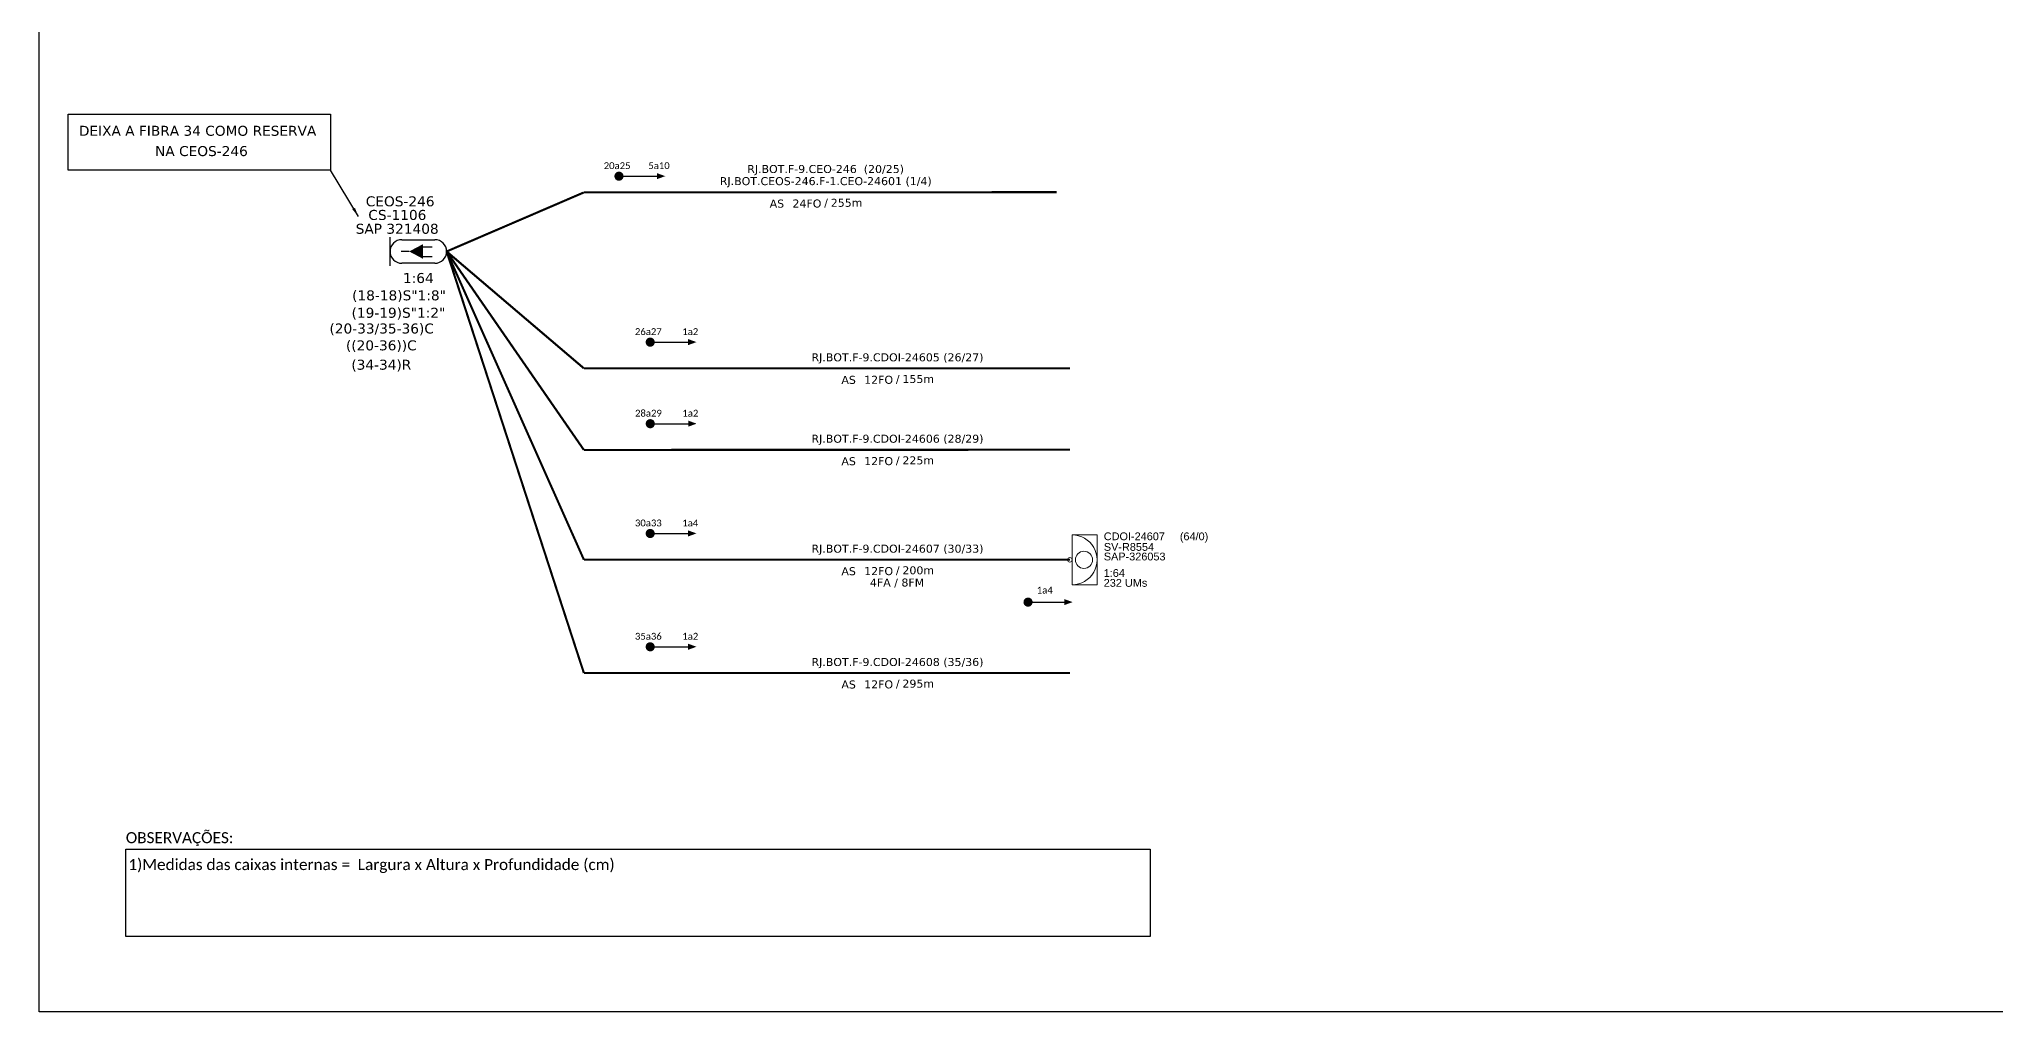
# Model space of a CAD drawing. Extents: x -4 to 837, y 1 to 595.
# Drawn here: x -4 to 528, y 1 to 266 of the extents above; entities that cross this region are included whole.
import ezdxf
from ezdxf.enums import TextEntityAlignment as Align

# ---------------------------------------------------------------- set-up
doc = ezdxf.new("R2010")
doc.units = 0
doc.layers.add("20.0-LEGENDA DOS CDO'S", color=1, linetype='Continuous', lineweight=0)
doc.layers.add('40.1-ETIQUETAS', color=1, linetype='Continuous', lineweight=20)
for name, color, linetype in [('20.4-CEOS', 1, 'Continuous'), ('30.4-Selo', 7, 'Continuous'), ('CAP a instalar', 1, 'Continuous'), ('SETA', 7, 'Continuous')]:
    doc.layers.add(name, color=color, linetype=linetype)
doc.styles.add('ARIAL', font='arial.ttf')
doc.styles.add('MtXpl_Calibri', font='calibri.ttf')
doc.styles.add('siredit', font='verdana.ttf')
doc.styles.add('WMF-Calibri0', font='calibri.ttf')
doc.linetypes.add('FENCELINE1', pattern='A,0.25,-0.1,[133,ltypeshp.shx,S=0.1,R=0,X=-0.1,Y=0],-0.1,1', length=1.45)
doc.dimstyles.new('ISO-25', dxfattribs={"dimtxt": 2.5, "dimasz": 2.5, "dimexe": 1.25, "dimexo": 0.625, "dimtad": 1, "dimtxsty": 'Standard', "dimcen": 2.5, "dimadec": 0, "dimazin": 0, "dimtfac": 1, "dimtmove": 0, "dimatfit": 3, "dimfxl": 0, "dimarcsym": 0})

# ---------------------------------------------------------------- blocks, each defined once
blk = doc.blocks.new('ETIQUETA_RS5F')
at = {"layer": '40.1-ETIQUETAS', "color": 0, "style": 'siredit'}
blk.add_text('/', height=1.5, dxfattribs=at).set_placement((1.58, -1.95), align=Align.MIDDLE_RIGHT)
for tag, p in [('ETIQUETA_R_PRIMARIA', (1.21, 4.1)), ('ETIQUETA_R_SECUNDARIA', (1.21, 2.1)), ('F_ATIVAS/F_MORTAS', (1.14, -4.24))]:
    blk.add_attdef(tag, text='', height=1.5, dxfattribs=at).set_placement(p, align=Align.MIDDLE_CENTER)
for tag, p in [('TIPO_CABO', (-6.58, -2.12)), ('CAP_CABO', (0.4, -2.09))]:
    blk.add_attdef(tag, text='', height=1.5, dxfattribs=at).set_placement(p, align=Align.MIDDLE_RIGHT)
blk.add_attdef('METROS', text='', height=1.5, dxfattribs=at).set_placement((2.14, -1.95), align=Align.MIDDLE_LEFT)
for tag, p in [('FUSÃO_1', (0.85, -8.39)), ('FUSÃO_2', (0.85, -10.6)), ('FUSÃO_3', (0.85, -12.93)), ('FUSÃO_4', (0.85, -15.14)), ('FUSÃO_5', (0.85, -17.16))]:
    blk.add_attdef(tag, text='', height=1.5, dxfattribs=at).set_placement(p, align=Align.CENTER)

msp = doc.modelspace()

# ---------------------------------------------------------------- linework, layer by layer
at = {"color": 7}
msp.add_lwpolyline([(-3.83, 595.26), (837.17, 595.26), (837.17, 1.26), (-3.83, 1.26)], close=True, dxfattribs=at)
at = {"color": 7, "const_width": 1.24}
msp.add_lwpolyline([(153.04, 228.29, 1), (154.28, 228.29, 1)], format="xyb", close=True, dxfattribs=at)
at = {"const_width": 1.24}
for points in [[(161.53, 183.2, 1), (162.77, 183.2, 1)], [(161.55, 161.05, 1), (162.79, 161.05, 1)], [(161.53, 131.22, 1), (162.77, 131.22, 1)], [(264.16, 112.57, 1), (265.4, 112.57, 1)], [(161.53, 100.44, 1), (162.77, 100.44, 1)]]:
    msp.add_lwpolyline(points, format="xyb", close=True, dxfattribs=at)
at = {"color": 0}
msp.add_lwpolyline([(19.73, 45.46), (297.98, 45.46), (297.98, 21.75), (19.73, 21.75)], close=True, dxfattribs=at)
at = {"layer": '20.4-CEOS', "color": 5}
for p, q in [((94.68, 211.04), (103.66, 211.04)), ((103.66, 204.64), (94.68, 204.64))]:
    msp.add_line(p, q, dxfattribs=at)
at = {"layer": '20.4-CEOS', "color": 1}
msp.add_lwpolyline([(4.09, 245.16), (75.27, 245.16), (75.27, 229.95), (4.09, 229.95)], close=True, dxfattribs=at)
at = {"layer": '20.4-CEOS', "color": 5}
for points in [[(91.48, 203.98), (91.48, 211.7)], [(96.69, 207.84), (94.53, 207.84)], [(100.23, 209.11), (102.96, 209.11)], [(100.23, 206.45), (102.96, 206.45)]]:
    msp.add_lwpolyline(points, dxfattribs=at)
msp.add_lwpolyline([(96.69, 207.84, 0, 3.95, 0), (100.4, 207.84, 3.95, 3.95, 0)], format="xyseb", dxfattribs=at)
for centre, start, end in [((94.68, 207.84), 90, 270), ((103.66, 207.84), 270, 90)]:
    msp.add_arc(centre, 3.2, start, end, dxfattribs=at)
at = {"layer": '40.1-ETIQUETAS', "color": 1}
msp.add_lwpolyline([(276.75, 130.82), (283.52, 130.82), (283.52, 117.28), (276.75, 117.28)], close=True, dxfattribs=at)
for centre, major_axis, start_param, end_param in [((276.75, 124.07), (-4.78, 4.78), 2.356194, 5.497787), ((276.13, 124.06), (-0.442, 0.442), 2.356194490191767, 8.639379797371353), ((279.96, 124.07), (1.65, 1.65), 3.926991, 10.210176)]:
    msp.add_ellipse(centre, major_axis=major_axis, ratio=1, start_param=start_param, end_param=end_param, dxfattribs=at)
at = {"layer": 'CAP a instalar', "color": 7, "linetype": 'FENCELINE1', "ltscale": 7, "const_width": 0.58}
for points in [[(106.86, 207.84), (144.13, 223.88)], [(144.13, 223.88), (272.58, 223.94)]]:
    msp.add_lwpolyline(points, dxfattribs=at)
at = {"layer": 'CAP a instalar', "color": 8, "linetype": 'FENCELINE1', "ltscale": 7, "const_width": 0.58}
for points in [[(144.13, 93.33), (106.86, 207.84)], [(144.13, 153.92), (106.86, 207.84)], [(144.13, 176.09), (106.86, 207.84)], [(144.13, 176.09), (276.13, 176.09)], [(144.13, 153.92), (276.13, 153.98)], [(144.13, 93.33), (276.13, 93.33)]]:
    msp.add_lwpolyline(points, dxfattribs=at)
at = {"layer": 'CAP a instalar', "color": 1, "linetype": 'FENCELINE1', "ltscale": 7, "const_width": 0.58}
for points in [[(144.13, 124.11), (106.86, 207.84)], [(144.13, 124.11), (276.13, 124.11)]]:
    msp.add_lwpolyline(points, dxfattribs=at)
at = {"layer": 'SETA', "color": 7}
msp.add_lwpolyline([(154.13, 228.28), (164.81, 228.28)], dxfattribs=at)
at = {"layer": 'SETA'}
for points in [[(162.62, 183.2), (173.3, 183.2)], [(162.64, 161.04), (173.33, 161.04)], [(162.62, 131.22), (173.3, 131.22)], [(264.78, 112.57), (275.46, 112.57)], [(162.62, 100.43), (173.3, 100.43)]]:
    msp.add_lwpolyline(points, dxfattribs=at)
at = {"layer": 'SETA', "color": 7}
msp.add_solid([(163.96, 229.13), (166.23, 228.3), (163.96, 227.47)], dxfattribs=at)
at = {"layer": 'SETA'}
for points in [[(172.44, 184.04), (174.72, 183.22), (172.44, 182.39)], [(172.47, 161.89), (174.74, 161.06), (172.47, 160.23)], [(172.44, 132.06), (174.72, 131.24), (172.44, 130.41)], [(274.6, 113.41), (276.88, 112.58), (274.6, 111.76)], [(172.44, 101.28), (174.72, 100.45), (172.44, 99.62)]]:
    msp.add_solid(points, dxfattribs=at)

# ---------------------------------------------------------------- block references
at = {"layer": '40.1-ETIQUETAS', "color": 7}
ref = msp.add_blockref('ETIQUETA_RS5F', (208.12, 223.9), dxfattribs=dict(at, xscale=1.449173617556948, yscale=1.449173617556948, zscale=1.449173617556948))
ref.add_attrib('ETIQUETA_R_PRIMARIA', 'RJ.BOT.F-9.CEO-246  (20/25)', dxfattribs={"color": 0, "height": 2.1738, "style": 'siredit'}).set_placement((209.78, 230.24), align=Align.MIDDLE_CENTER)
ref.add_attrib('ETIQUETA_R_SECUNDARIA', 'RJ.BOT.CEOS-246.F-1.CEO-24601 (1/4)', dxfattribs={"color": 0, "height": 2.1738, "style": 'siredit'}).set_placement((209.83, 226.95), align=Align.MIDDLE_CENTER)
ref.add_attrib('TIPO_CABO', 'AS', dxfattribs={"color": 0, "height": 2.174, "style": 'siredit'}).set_placement((198.53, 220.84), align=Align.MIDDLE_RIGHT)
ref.add_attrib('CAP_CABO', '24FO', dxfattribs={"color": 0, "height": 2.174, "style": 'siredit'}).set_placement((208.65, 220.87), align=Align.MIDDLE_RIGHT)
ref.add_attrib('METROS', '255m', dxfattribs={"color": 0, "height": 2.174, "style": 'siredit'}).set_placement((211.18, 221.07), align=Align.MIDDLE_LEFT)
at = {"layer": '40.1-ETIQUETAS', "color": 8}
ref = msp.add_blockref('ETIQUETA_RS5F', (227.59, 176.03), dxfattribs=dict(at, xscale=1.449173617556948, yscale=1.449173617556948, zscale=1.449173617556948))
ref.add_attrib('ETIQUETA_R_SECUNDARIA', 'RJ.BOT.F-9.CDOI-24605 (26/27)', dxfattribs={"layer": '30.4-Selo', "color": 0, "height": 2.1738, "style": 'siredit'}).set_placement((229.31, 179.08), align=Align.MIDDLE_CENTER)
ref.add_attrib('TIPO_CABO', 'AS', dxfattribs={"color": 0, "height": 2.174, "style": 'siredit'}).set_placement((218.01, 172.96), align=Align.MIDDLE_RIGHT)
ref.add_attrib('CAP_CABO', '12FO', dxfattribs={"color": 0, "height": 2.174, "style": 'siredit'}).set_placement((228.12, 172.99), align=Align.MIDDLE_RIGHT)
ref.add_attrib('METROS', '155m', dxfattribs={"color": 0, "height": 2.174, "style": 'siredit'}).set_placement((230.65, 173.2), align=Align.MIDDLE_LEFT)
ref = msp.add_blockref('ETIQUETA_RS5F', (227.59, 153.92), dxfattribs=dict(at, xscale=1.449173617556948, yscale=1.449173617556948, zscale=1.449173617556948))
ref.add_attrib('ETIQUETA_R_SECUNDARIA', 'RJ.BOT.F-9.CDOI-24606 (28/29)', dxfattribs={"layer": '30.4-Selo', "color": 0, "height": 2.1738, "style": 'siredit'}).set_placement((229.31, 156.97), align=Align.MIDDLE_CENTER)
ref.add_attrib('TIPO_CABO', 'AS', dxfattribs={"color": 0, "height": 2.174, "style": 'siredit'}).set_placement((218.01, 150.86), align=Align.MIDDLE_RIGHT)
ref.add_attrib('CAP_CABO', '12FO', dxfattribs={"color": 0, "height": 2.174, "style": 'siredit'}).set_placement((228.12, 150.89), align=Align.MIDDLE_RIGHT)
ref.add_attrib('METROS', '225m', dxfattribs={"color": 0, "height": 2.174, "style": 'siredit'}).set_placement((230.65, 151.09), align=Align.MIDDLE_LEFT)
at = {"layer": '40.1-ETIQUETAS', "color": 1}
ref = msp.add_blockref('ETIQUETA_RS5F', (227.59, 124.05), dxfattribs=dict(at, xscale=1.449173617556948, yscale=1.449173617556948, zscale=1.449173617556948))
ref.add_attrib('ETIQUETA_R_SECUNDARIA', 'RJ.BOT.F-9.CDOI-24607 (30/33)', dxfattribs={"layer": '30.4-Selo', "color": 0, "height": 2.1738, "style": 'siredit'}).set_placement((229.31, 127.1), align=Align.MIDDLE_CENTER)
ref.add_attrib('TIPO_CABO', 'AS', dxfattribs={"color": 0, "height": 2.174, "style": 'siredit'}).set_placement((218.01, 120.98), align=Align.MIDDLE_RIGHT)
ref.add_attrib('CAP_CABO', '12FO', dxfattribs={"color": 0, "height": 2.174, "style": 'siredit'}).set_placement((228.12, 121.01), align=Align.MIDDLE_RIGHT)
ref.add_attrib('METROS', '200m', dxfattribs={"color": 0, "height": 2.174, "style": 'siredit'}).set_placement((230.65, 121.22), align=Align.MIDDLE_LEFT)
ref.add_attrib('F_ATIVAS/F_MORTAS', '4FA / 8FM', dxfattribs={"color": 0, "height": 2.174, "style": 'siredit'}).set_placement((229.2, 117.9), align=Align.MIDDLE_CENTER)
at = {"layer": '40.1-ETIQUETAS', "color": 8}
ref = msp.add_blockref('ETIQUETA_RS5F', (227.59, 93.26), dxfattribs=dict(at, xscale=1.449173617556948, yscale=1.449173617556948, zscale=1.449173617556948))
ref.add_attrib('ETIQUETA_R_SECUNDARIA', 'RJ.BOT.F-9.CDOI-24608 (35/36)', dxfattribs={"layer": '30.4-Selo', "color": 0, "height": 2.1738, "style": 'siredit'}).set_placement((229.31, 96.31), align=Align.MIDDLE_CENTER)
ref.add_attrib('TIPO_CABO', 'AS', dxfattribs={"color": 0, "height": 2.174, "style": 'siredit'}).set_placement((218.01, 90.2), align=Align.MIDDLE_RIGHT)
ref.add_attrib('CAP_CABO', '12FO', dxfattribs={"color": 0, "height": 2.174, "style": 'siredit'}).set_placement((228.12, 90.23), align=Align.MIDDLE_RIGHT)
ref.add_attrib('METROS', '295m', dxfattribs={"color": 0, "height": 2.174, "style": 'siredit'}).set_placement((230.65, 90.43), align=Align.MIDDLE_LEFT)

# ---------------------------------------------------------------- texts
for s, style, p in [('OBSERVAÇÕES:', 'WMF-Calibri0', (19.71, 47.08)), ('1)Medidas das caixas internas =  Largura x Altura x Profundidade (cm)', 'MtXpl_Calibri', (20.4, 39.78))]:
    msp.add_text(s, height=3, dxfattribs=dict(style=style)).set_placement(p)
at = {"color": 7, "char_height": 1.8636, "width": 31.5066, "attachment_point": 5}
for s, insert in [('\\C7;\\fCalibri|b0|i0|c0|p34;20a25', (153.16, 231.14)), ('{\\fCalibri|b0|i0|c0|p34;\\C7;5a10}', (164.54, 231.14))]:
    msp.add_mtext(s, dxfattribs=dict(at, insert=insert))
at = {"char_height": 1.8636, "width": 31.5066, "attachment_point": 5}
for s, insert in [('\\C7;\\fCalibri|b0|i0|c0|p34;26a27', (161.64, 186.05)), ('\\C7;\\fCalibri|b0|i0|c0|p34;1a2', (173.03, 186.05)), ('\\C7;\\fCalibri|b0|i0|c0|p34;28a29', (161.67, 163.89)), ('\\C7;\\fCalibri|b0|i0|c0|p34;1a2', (173.05, 163.89)), ('{\\fCalibri|b0|i0|c0|p34;\\C7;30a33}', (161.64, 134.07)), ('{\\fCalibri|b0|i0|c0|p34;\\C7;1a4}', (173.03, 134.07)), ('{\\fCalibri|b0|i0|c0|p34;\\C7;1a4}', (269.32, 115.83)), ('\\C7;\\fCalibri|b0|i0|c0|p34;35a36', (161.64, 103.29)), ('\\C7;\\fCalibri|b0|i0|c0|p34;1a2', (173.03, 103.29))]:
    msp.add_mtext(s, dxfattribs=dict(at, insert=insert))
at = {"layer": "20.0-LEGENDA DOS CDO'S", "color": 1, "style": 'ARIAL'}
for s, p in [('SV-R8554', (285.36, 126.52)), ('CDOI-24607', (285.35, 129.4)), ('SAP-326053', (285.35, 123.91)), ('232 UMs', (285.33, 116.75)), ('1:64', (285.33, 119.43))]:
    msp.add_text(s, height=2.117, rotation=359.9724, dxfattribs=at).set_placement(p)
msp.add_text('          (64/0)', height=2.1168, rotation=359.9724, dxfattribs=at).set_placement((305.76, 129.39), align=Align.CENTER)
at = {"layer": '20.4-CEOS', "color": 1, "style": 'siredit'}
for s, height, p in [('DEIXA A FIBRA 34 COMO RESERVA', 2.7117, (39.21, 241.98)), ('NA CEOS-246', 2.7117, (40.26, 236.47)), ('(20-33/35-36)C', 2.7117, (89.21, 188.27)), ('(34-34)R', 2.712, (89.11, 178.43))]:
    msp.add_text(s, height=height, dxfattribs=at).set_placement(p, align=Align.TOP_CENTER)
at = {"layer": '20.4-CEOS', "color": 5, "style": 'siredit'}
for s, p in [('CEOS-246', (94.23, 222.82)), ('CS-1106', (93.47, 219.12)), ('SAP 321408', (93.42, 215.36)), ('((20-36))C', (89.11, 183.69))]:
    msp.add_text(s, height=2.712, dxfattribs=at).set_placement(p, align=Align.TOP_CENTER)
at = {"layer": '20.4-CEOS', "color": 7, "style": 'siredit'}
for s, height, p in [('1:64', 2.712, (99.17, 201.99)), ('(18-18)S"1:8"', 2.7117, (93.92, 197.27)), ('(19-19)S"1:2"', 2.7117, (93.77, 192.54))]:
    msp.add_text(s, height=height, dxfattribs=at).set_placement(p, align=Align.TOP_CENTER)

# ---------------------------------------------------------------- leaders
at = {"layer": '20.4-CEOS', "color": 1}
msp.add_leader([(82.89, 217.35), (75.27, 229.95), (4.09, 229.95)], dimstyle='ISO-25', dxfattribs=at)

doc.saveas('drawing.dxf')
